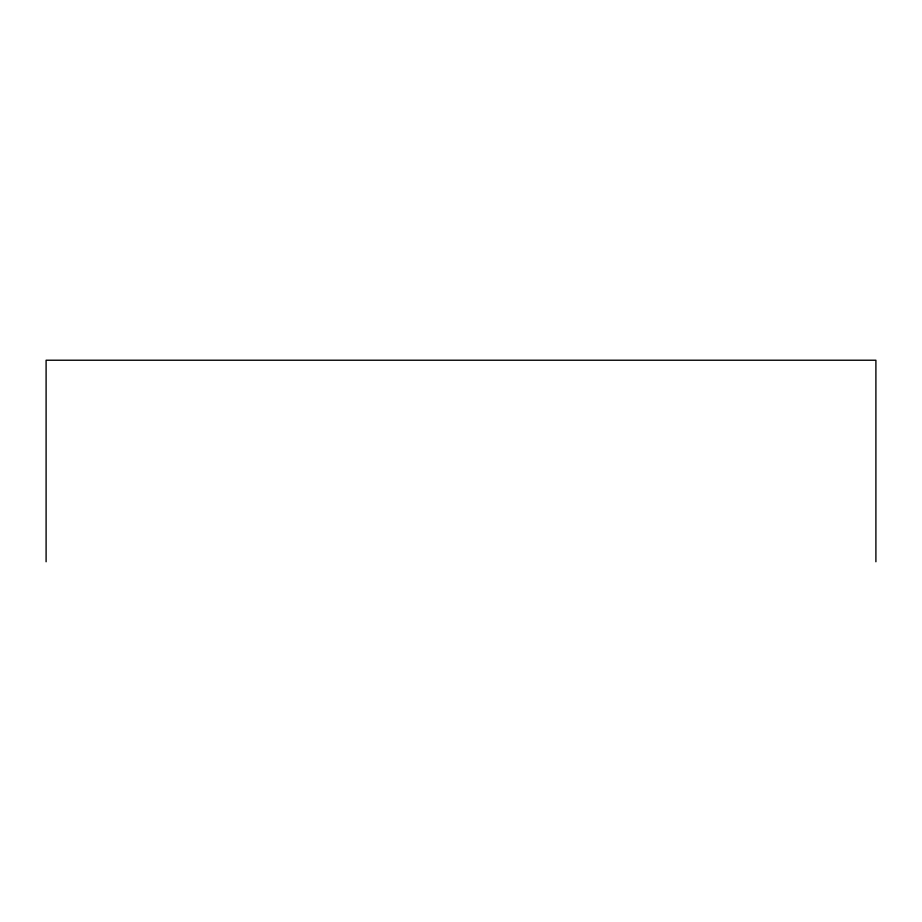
<?xml version="1.0" encoding="UTF-8"?>
<svg xmlns="http://www.w3.org/2000/svg" width="922" height="922" viewBox="0 0 922 922"><rect width="100%" height="100%" fill="white"/><g stroke="black" fill="none" stroke-linecap="round" stroke-linejoin="round"><path stroke-width="1.38" d="M875.9 561.775L875.9 360.225L46.1 360.225L46.1 561.775"/></g></svg>
